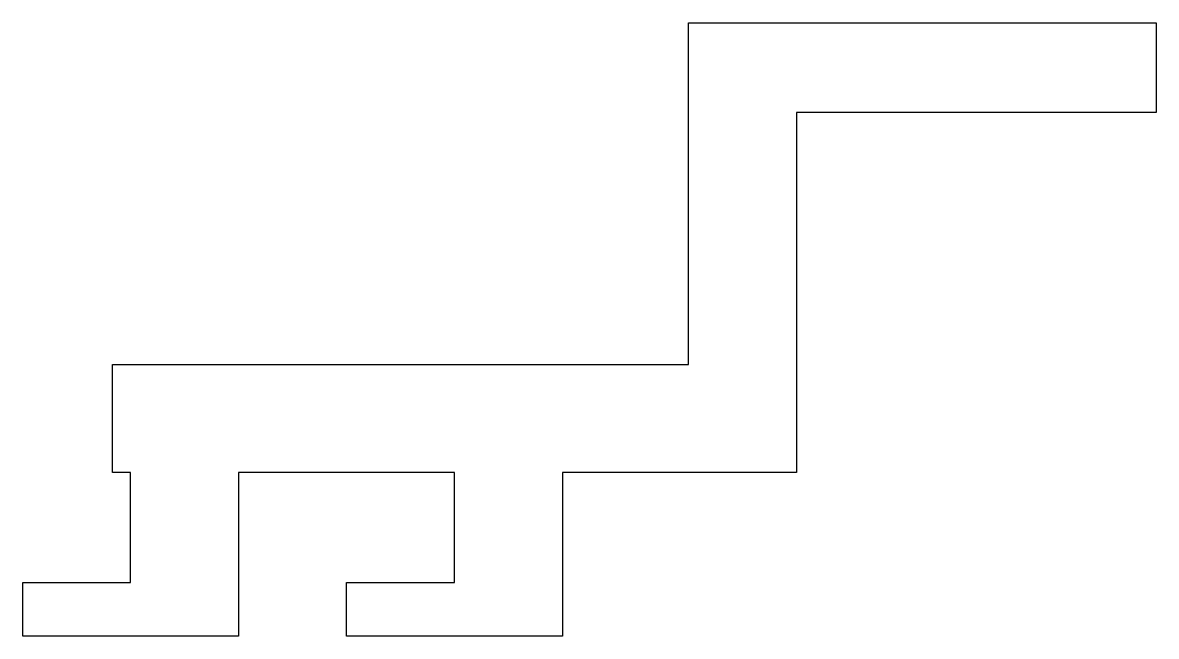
# Model space of a CAD drawing. Header units: millimetres. Extents: x 0 to 31.5, y 0 to 17.1.
import ezdxf

# ---------------------------------------------------------------- set-up
doc = ezdxf.new("R2010")
doc.units = ezdxf.units.MM
doc.layers.add('CUT', color=1, linetype='Continuous')

msp = doc.modelspace()

# ---------------------------------------------------------------- linework, layer by layer
at = {"layer": 'CUT'}
msp.add_lwpolyline([(0, 0), (0, 1.5), (3, 1.5), (3, 4.55), (2.5, 4.55), (2.5, 7.55), (18.5, 7.55), (18.5, 17.05), (31.5, 17.05), (31.5, 14.55), (21.5, 14.55), (21.5, 4.55), (15, 4.55), (15, 0), (9, 0), (9, 1.5), (12, 1.5), (12, 4.55), (6, 4.55), (6, 0), (0, 0)], close=True, dxfattribs=at)

doc.saveas('drawing.dxf')
